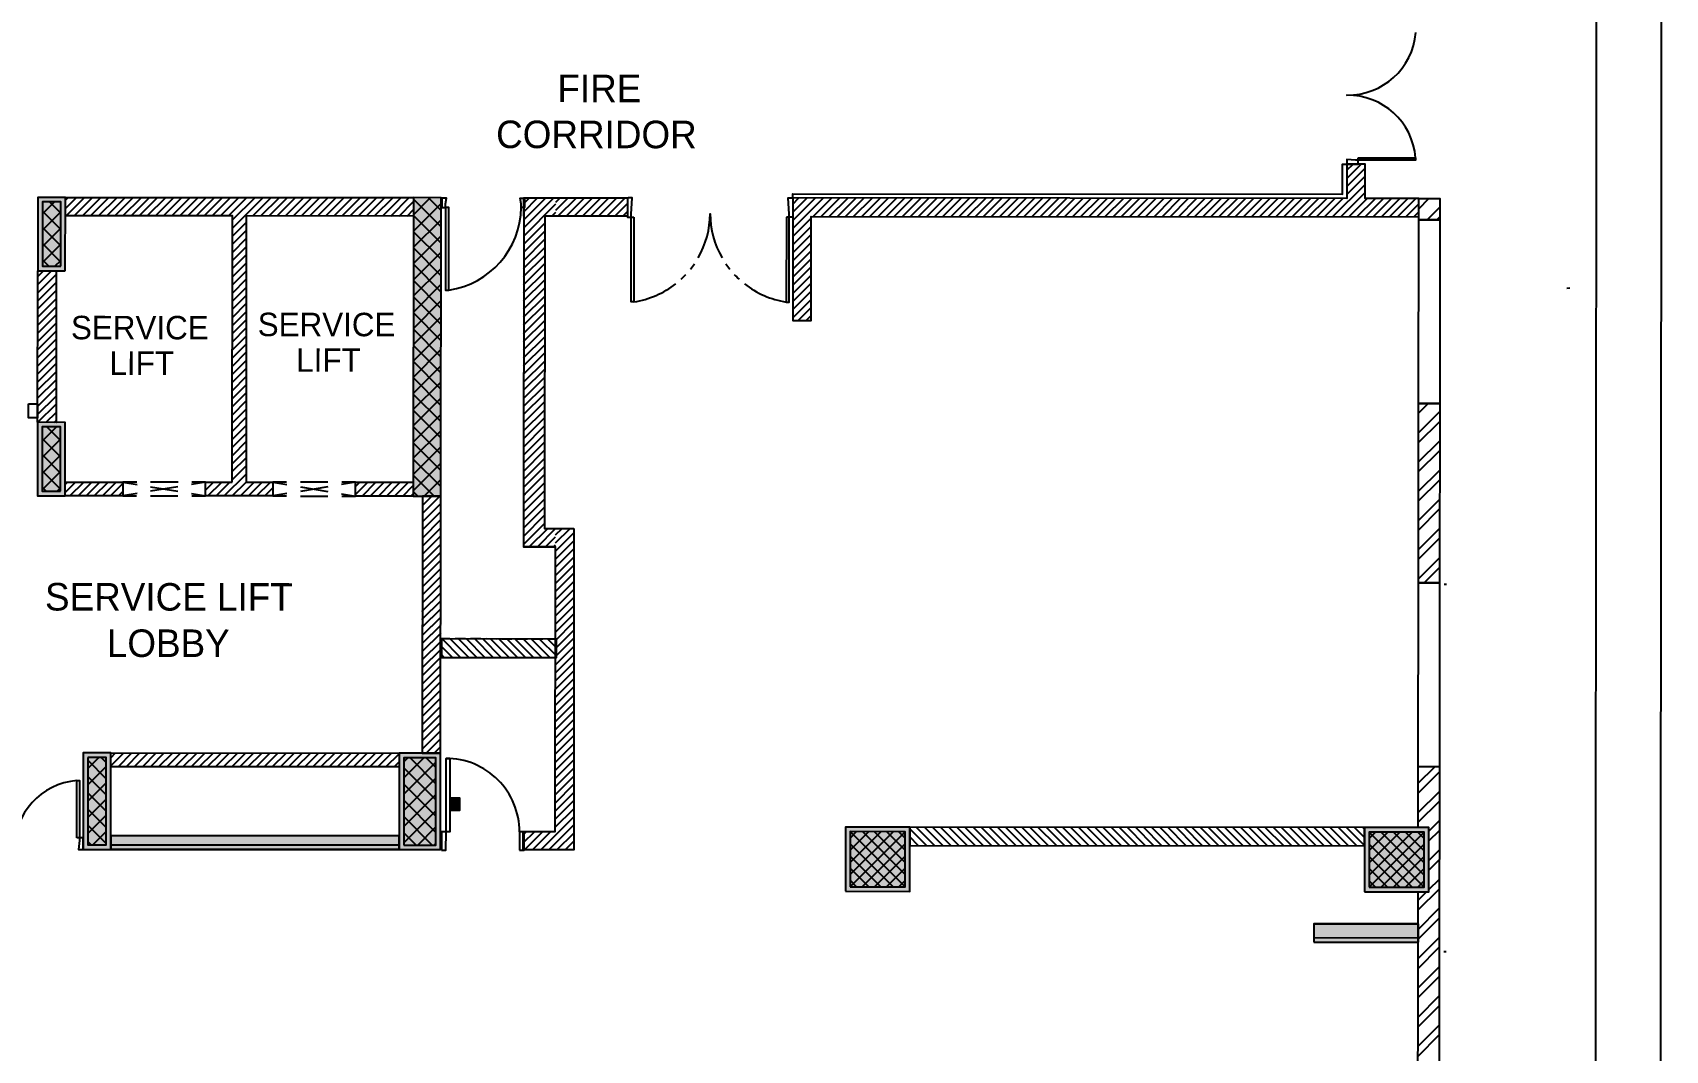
# Model space of a CAD drawing. Header units: millimetres. Extents: x -957 to 3394, y -3 to 3008.
# Drawn here: x 2695 to 3394, y 437 to 873 of the extents above; entities that cross this region are included whole.
import ezdxf

# ---------------------------------------------------------------- set-up
doc = ezdxf.new("R2010")
doc.units = ezdxf.units.MM
for name, color, linetype in [('PDF_0', 7, 'CONTINUOUS'), ('PDF_DOOR', 7, 'CONTINUOUS'), ('PDF_DOORS_SECTION', 7, 'CONTINUOUS'), ('PDF_ELEVATION_5_LIGHT', 7, 'CONTINUOUS'), ('PDF_ELEVATION_HIDDEN', 7, 'CONTINUOUS'), ('PDF_FRAMING-COLUMN', 7, 'CONTINUOUS'), ('PDF_FRAMING-COLUMN_HATCH', 7, 'CONTINUOUS'), ('PDF_FSM-PODIUM-FRAMING_-_S', 7, 'CONTINUOUS'), ('PDF_HATCH', 7, 'CONTINUOUS'), ('PDF_HATCH_-_AAC', 7, 'CONTINUOUS'), ('PDF_HATCH_-_BRICK_WALL', 7, 'CONTINUOUS'), ('PDF_I-DOOR', 7, 'CONTINUOUS'), ('PDF_I-DOOR-OPEN', 7, 'CONTINUOUS'), ('PDF_I-WALL-JAMB', 7, 'CONTINUOUS'), ('PDF_ID_FINISH_LINE', 7, 'CONTINUOUS'), ('PDF_SHREM-CAD_6_CABLE', 7, 'CONTINUOUS'), ('PDF_STAIRCASE', 7, 'CONTINUOUS'), ('PDF_TEMPLATE', 7, 'CONTINUOUS'), ('PDF_TEXT', 7, 'CONTINUOUS'), ('PDF_TRI_ARC-KQ_DOOR___WIND', 7, 'CONTINUOUS'), ('PDF_TRI_ARC-KQ_EQUIPMENT', 7, 'CONTINUOUS'), ('PDF_WALL', 7, 'CONTINUOUS')]:
    doc.layers.add(name, color=color, linetype=linetype)
doc.styles.add('PDF_ARIAL', font='PDF_ARIAL')

msp = doc.modelspace()

# ---------------------------------------------------------------- linework, layer by layer
at = {"layer": 'PDF_0'}
msp.add_lwpolyline([(-926.17, 18.23), (-923.64, 2975.98), (3366.24, 2973.12), (3363.71, 15.38)], close=True, dxfattribs=at)
at = {"layer": 'PDF_0', "color": 7}
for points in [[(2708.91, 770.67), (2708.94, 802.13), (2697.14, 802.14), (2697.12, 770.68)], [(2869.69, 674.17), (2869.8, 801.99), (2858, 802), (2857.89, 674.18)], [(2869.69, 674.17), (2869.8, 801.99), (2858, 802), (2857.89, 674.18)], [(2708.83, 674.31), (2708.86, 705.77), (2697.06, 705.78), (2697.03, 674.32)], [(2728.4, 564.16), (2716.6, 564.17), (2716.57, 522.88), (2728.37, 522.87)], [(2869.56, 522.75), (2869.6, 564.04), (2851.9, 564.06), (2851.86, 522.76)], [(2869.56, 522.75), (2869.6, 564.04), (2851.9, 564.06), (2851.86, 522.76)]]:
    msp.add_lwpolyline(points, close=True, dxfattribs=at)
for points in [[(2708.91, 770.67), (2708.94, 802.13), (2697.12, 770.68), (2697.14, 802.14)], [(2869.69, 674.17), (2869.8, 801.99), (2857.89, 674.18), (2858, 802)], [(2869.69, 674.17), (2869.8, 801.99), (2857.89, 674.18), (2858, 802)], [(2708.83, 674.31), (2708.86, 705.77), (2697.03, 674.32), (2697.06, 705.78)], [(2728.4, 564.16), (2716.6, 564.17), (2728.37, 522.87), (2716.57, 522.88)], [(2869.56, 522.75), (2869.6, 564.04), (2851.86, 522.76), (2851.9, 564.06)], [(2869.56, 522.75), (2869.6, 564.04), (2851.86, 522.76), (2851.9, 564.06)]]:
    msp.add_solid(points, dxfattribs=at)
at = {"layer": 'PDF_DOOR'}
for points in [[(3287.11, 819.09, 0.393896), (3257.64, 845.91, 0.393896), (3287.16, 872.68, 0.393896)], [(2713.89, 552.38, 0.393896), (2687.07, 522.9, 0.393896), (2660.3, 552.42, 0.393896)]]:
    msp.add_lwpolyline(points, format="xyb", dxfattribs=at)
for points in [[(3257.61, 816.41), (3262.53, 816.4), (3262.53, 818.03), (3261.36, 818.03), (3257.61, 818.38)], [(3262.53, 819.11), (3287.11, 819.09), (3287.11, 818.01), (3262.53, 818.03)], [(2870.18, 801.78), (2870.18, 797.84), (2871.67, 797.84), (2871.67, 799.42), (2872.15, 801.77)], [(2871.67, 797.84), (2871.64, 762.44), (2873.1, 762.44), (2873.13, 797.84)], [(2905.58, 801.75), (2905.58, 797.81), (2904.08, 797.81), (2904.08, 799.39), (2903.61, 801.75)], [(2713.87, 527.8), (2713.89, 552.38), (2714.98, 552.38), (2714.95, 527.8)], [(2716.57, 522.88), (2716.58, 527.79), (2714.95, 527.8), (2714.95, 526.63), (2714.6, 522.88)]]:
    msp.add_lwpolyline(points, close=True, dxfattribs=at)
msp.add_arc((2867.95, 798.21), 36.13, 278.19219, 359.37345, dxfattribs=at)
at = {"layer": 'PDF_DOORS_SECTION'}
for points in [[(3299.34, 636.44), (3300.33, 636.44)], [(3299.21, 479.12), (3300.19, 479.12)]]:
    msp.add_lwpolyline(points, dxfattribs=at)
at = {"layer": 'PDF_ELEVATION_5_LIGHT'}
for points in [[(3288.46, 792.53), (3297.51, 792.52), (3297.44, 713.8), (3288.4, 713.81)], [(3288.33, 637.02), (3297.38, 637.01), (3297.31, 558.29), (3288.26, 558.3)], [(2851.87, 528.66), (2728.37, 528.77)], [(2851.87, 524.73), (2728.37, 524.84)], [(2851.86, 522.76), (2728.37, 522.87)]]:
    msp.add_lwpolyline(points, close=True, dxfattribs=at)
at = {"layer": 'PDF_ELEVATION_5_LIGHT', "color": 7}
for points in [[(2728.37, 528.77), (2728.37, 522.87), (2851.86, 522.76), (2851.87, 528.66)], [(2728.37, 528.77), (2728.37, 522.87), (2851.86, 522.76), (2851.87, 528.66)], [(3243.56, 483.1), (3288.2, 483.06), (3288.21, 490.93), (3243.57, 490.96)]]:
    msp.add_lwpolyline(points, close=True, dxfattribs=at)
at = {"layer": 'PDF_ELEVATION_5_LIGHT'}
for points in [[(3243.57, 490.96), (3288.21, 490.93)], [(3243.56, 485.06), (3288.2, 485.03)], [(3243.56, 483.1), (3288.2, 483.06)]]:
    msp.add_lwpolyline(points, dxfattribs=at)
at = {"layer": 'PDF_ELEVATION_5_LIGHT', "color": 7}
for points in [[(2728.37, 528.77), (2728.37, 522.87), (2851.87, 528.66), (2851.86, 522.76)], [(2728.37, 528.77), (2728.37, 522.87), (2851.87, 528.66), (2851.86, 522.76)], [(3243.56, 483.1), (3288.2, 483.06), (3243.57, 490.96), (3288.21, 490.93)]]:
    msp.add_solid(points, dxfattribs=at)
at = {"layer": 'PDF_ELEVATION_HIDDEN'}
for points in [[(2739.47, 680.18), (2733.57, 680.18), (2733.56, 674.29), (2739.46, 674.28)], [(2733.57, 680.18), (2739.63, 679.17)], [(2757.17, 680.16), (2745.37, 680.17)], [(2745.44, 678.19), (2757.08, 676.24)], [(2757.08, 678.18), (2745.44, 676.25)], [(2768.96, 680.15), (2762.9, 679.15)], [(2763.06, 674.26), (2768.96, 674.25), (2768.96, 680.15), (2763.07, 680.16)], [(2803.67, 680.12), (2797.77, 680.13), (2797.77, 674.23), (2803.67, 674.23)], [(2797.77, 680.13), (2803.83, 679.11)], [(2821.37, 680.11), (2809.57, 680.12)], [(2833.17, 680.1), (2827.11, 679.09)], [(2827.27, 674.2), (2833.17, 674.2), (2833.17, 680.1), (2827.27, 680.1)], [(2739.62, 675.29), (2733.56, 674.29)], [(2745.36, 674.28), (2757.16, 674.26)], [(2762.9, 675.27), (2768.96, 674.25)], [(2803.83, 675.23), (2797.77, 674.23)], [(2809.57, 674.22), (2821.37, 674.21)], [(2809.65, 678.14), (2821.29, 676.19)], [(2821.29, 678.13), (2809.65, 676.2)], [(2827.11, 675.21), (2833.16, 674.2)]]:
    msp.add_lwpolyline(points, dxfattribs=at)
at = {"layer": 'PDF_FRAMING-COLUMN'}
for points in [[(2708.91, 770.67), (2708.94, 802.13), (2697.14, 802.14), (2697.12, 770.68)], [(2706.95, 772.63), (2706.97, 800.16), (2699.11, 800.17), (2699.08, 772.64)], [(2708.83, 674.31), (2708.86, 705.77), (2697.06, 705.78), (2697.03, 674.32)], [(2706.87, 676.27), (2706.89, 703.81), (2699.02, 703.81), (2699, 676.28)], [(2716.6, 564.17), (2716.57, 522.88), (2728.37, 522.87), (2728.4, 564.16)], [(2718.57, 562.21), (2718.54, 524.84), (2726.4, 524.84), (2726.43, 562.2)], [(2851.86, 522.76), (2869.56, 522.75), (2869.6, 564.04), (2851.9, 564.06)], [(2851.86, 522.76), (2869.56, 522.75), (2869.6, 564.04), (2851.9, 564.06)], [(2853.83, 524.73), (2867.6, 524.72), (2867.63, 562.08), (2853.87, 562.09)], [(2853.83, 524.73), (2867.6, 524.72), (2867.63, 562.08), (2853.86, 562.09)], [(3042.99, 504.9), (3070.53, 504.88), (3070.55, 532.41), (3043.02, 532.43)], [(3265.21, 504.71), (3292.74, 504.69), (3292.76, 532.22), (3265.23, 532.24)], [(3044.96, 506.87), (3068.56, 506.85), (3068.58, 530.44), (3044.98, 530.46)], [(3267.18, 506.68), (3290.78, 506.66), (3290.8, 530.25), (3267.2, 530.27)]]:
    msp.add_lwpolyline(points, close=True, dxfattribs=at)
at = {"layer": 'PDF_FRAMING-COLUMN_HATCH'}
for points in [[(2699.1, 795.04), (2704.23, 800.17)], [(2702.11, 800.17), (2706.97, 795.3)], [(2857.99, 787.71), (2869.8, 799.5)], [(2857.99, 787.71), (2869.8, 799.5)], [(2858, 801.62), (2858.39, 802)], [(2858, 794.67), (2865.34, 802)], [(2858, 801.62), (2858.39, 802)], [(2858, 794.67), (2865.34, 802)], [(2858, 801.3), (2869.79, 789.5)], [(2858, 801.3), (2869.79, 789.5)], [(2864.26, 802), (2869.8, 796.45)], [(2864.26, 802), (2869.8, 796.45)], [(2699.1, 796.22), (2706.96, 788.35)], [(2699.1, 788.09), (2706.97, 795.95)], [(2857.98, 780.76), (2869.79, 792.55)], [(2857.99, 780.76), (2869.79, 792.55)], [(2858, 794.35), (2869.79, 782.54)], [(2858, 794.35), (2869.79, 782.54)], [(2699.09, 781.14), (2706.96, 789)], [(2699.1, 789.27), (2706.96, 781.39)], [(2857.98, 773.81), (2869.79, 785.6)], [(2857.98, 773.81), (2869.79, 785.6)], [(2857.99, 787.4), (2869.78, 775.59)], [(2857.99, 787.4), (2869.78, 775.59)], [(2699.08, 774.19), (2706.96, 782.04)], [(2699.09, 782.31), (2706.95, 774.44)], [(2857.97, 766.86), (2869.78, 778.64)], [(2857.97, 766.86), (2869.78, 778.64)], [(2857.98, 780.45), (2869.77, 768.64)], [(2857.98, 780.45), (2869.77, 768.64)], [(2699.09, 775.36), (2701.81, 772.64)], [(2704.49, 772.64), (2706.95, 775.09)], [(2857.97, 759.9), (2869.78, 771.69)], [(2857.97, 759.9), (2869.78, 771.69)], [(2857.98, 773.49), (2869.77, 761.68)], [(2857.98, 773.49), (2869.77, 761.68)], [(2857.96, 752.95), (2869.77, 764.74)], [(2857.96, 752.95), (2869.77, 764.74)], [(2857.97, 766.54), (2869.76, 754.73)], [(2857.97, 766.54), (2869.76, 754.73)], [(2857.95, 746), (2869.76, 757.79)], [(2857.96, 746), (2869.76, 757.79)], [(2857.97, 759.59), (2869.76, 747.78)], [(2857.97, 759.59), (2869.76, 747.78)], [(2857.95, 739.04), (2869.76, 750.83)], [(2857.95, 739.04), (2869.76, 750.83)], [(2857.96, 752.64), (2869.75, 740.83)], [(2857.96, 752.64), (2869.75, 740.83)], [(2857.94, 732.09), (2869.75, 743.88)], [(2857.94, 732.09), (2869.75, 743.88)], [(2857.95, 745.68), (2869.74, 733.87)], [(2857.95, 745.68), (2869.74, 733.87)], [(2857.94, 725.14), (2869.75, 736.93)], [(2857.94, 725.14), (2869.75, 736.93)], [(2857.95, 738.73), (2869.74, 726.92)], [(2857.95, 738.73), (2869.74, 726.92)], [(2857.93, 718.19), (2869.74, 729.98)], [(2857.93, 718.19), (2869.74, 729.98)], [(2857.94, 731.78), (2869.73, 719.97)], [(2857.94, 731.78), (2869.73, 719.97)], [(2857.93, 711.23), (2869.73, 723.02)], [(2857.93, 711.23), (2869.73, 723.02)], [(2857.94, 724.83), (2869.73, 713.02)], [(2857.94, 724.83), (2869.73, 713.02)], [(2857.92, 704.28), (2869.73, 716.07)], [(2857.92, 704.28), (2869.73, 716.07)], [(2857.93, 717.87), (2869.72, 706.06)], [(2857.93, 717.87), (2869.72, 706.06)], [(2857.91, 697.33), (2869.72, 709.12)], [(2857.91, 697.33), (2869.72, 709.12)], [(2857.92, 710.92), (2869.71, 699.11)], [(2857.93, 710.92), (2869.71, 699.11)], [(2699.02, 697.71), (2705.13, 703.81)], [(2701.05, 703.81), (2706.89, 697.96)], [(2857.91, 690.38), (2869.72, 702.17)], [(2857.91, 690.38), (2869.72, 702.17)], [(2857.92, 703.97), (2869.71, 692.16)], [(2857.92, 703.97), (2869.71, 692.16)], [(2699.01, 690.75), (2706.89, 698.61)], [(2699.02, 698.88), (2706.88, 691.01)], [(2857.9, 683.42), (2869.71, 695.21)], [(2857.9, 683.42), (2869.71, 695.21)], [(2857.91, 697.01), (2869.7, 685.21)], [(2857.91, 697.01), (2869.7, 685.21)], [(2699.01, 691.93), (2706.87, 684.06)], [(2699.01, 683.8), (2706.88, 691.66)], [(2857.9, 676.47), (2869.71, 688.26)], [(2857.9, 676.47), (2869.7, 688.26)], [(2857.91, 690.06), (2869.7, 678.25)], [(2857.91, 690.06), (2869.7, 678.25)], [(2699, 676.85), (2706.87, 684.71)], [(2699.01, 684.98), (2706.87, 677.1)], [(2857.9, 683.11), (2866.82, 674.17)], [(2857.9, 683.11), (2866.82, 674.17)], [(2862.55, 674.17), (2869.7, 681.31)], [(2862.55, 674.17), (2869.7, 681.31)], [(2699, 678.02), (2700.74, 676.28)], [(2705.39, 676.28), (2706.87, 677.76)], [(2857.9, 676.16), (2859.87, 674.18)], [(2857.9, 676.16), (2859.87, 674.18)], [(2869.51, 674.17), (2869.69, 674.35)], [(2869.51, 674.17), (2869.69, 674.35)], [(2718.56, 557.44), (2723.33, 562.2)], [(2718.57, 561.01), (2726.43, 553.13)], [(2724.32, 562.2), (2726.43, 560.08)], [(2853.85, 546.52), (2867.63, 560.27)], [(2853.85, 546.52), (2867.63, 560.27)], [(2853.86, 560.42), (2855.53, 562.09)], [(2853.86, 560.42), (2855.53, 562.09)], [(2853.86, 553.47), (2862.48, 562.08)], [(2853.86, 553.47), (2862.48, 562.08)], [(2856.52, 562.09), (2867.62, 550.97)], [(2856.52, 562.09), (2867.62, 550.97)], [(2863.47, 562.08), (2867.63, 557.92)], [(2863.47, 562.08), (2867.63, 557.92)], [(2718.56, 550.49), (2726.43, 558.35)], [(2718.56, 554.05), (2726.42, 546.18)], [(2853.85, 539.57), (2867.62, 553.32)], [(2853.85, 539.57), (2867.62, 553.32)], [(2853.86, 557.79), (2867.62, 544.02)], [(2853.86, 557.79), (2867.61, 544.02)], [(2718.55, 543.54), (2726.43, 551.4)], [(2718.56, 547.1), (2726.42, 539.23)], [(2853.84, 532.61), (2867.62, 546.37)], [(2853.84, 532.61), (2867.62, 546.37)], [(2853.86, 550.84), (2867.61, 537.06)], [(2853.86, 550.84), (2867.61, 537.06)], [(2718.55, 536.59), (2726.42, 544.44)], [(2718.55, 540.15), (2726.41, 532.27)], [(2853.83, 525.66), (2867.61, 539.41)], [(2853.83, 525.66), (2867.61, 539.41)], [(2853.85, 543.89), (2867.6, 530.11)], [(2853.85, 543.89), (2867.6, 530.11)], [(2718.54, 529.63), (2726.41, 537.49)], [(2718.54, 533.19), (2726.4, 525.32)], [(2853.84, 536.93), (2866.04, 524.72)], [(2853.84, 536.93), (2866.04, 524.72)], [(2859.85, 524.72), (2867.61, 532.46)], [(2859.85, 524.72), (2867.6, 532.46)], [(2718.54, 526.24), (2719.94, 524.84)], [(2720.7, 524.84), (2726.41, 530.54)], [(2853.84, 529.98), (2859.09, 524.72)], [(2853.84, 529.98), (2859.09, 524.72)], [(2866.8, 524.72), (2867.6, 525.51)], [(2866.8, 524.72), (2867.6, 525.51)], [(3044.96, 506.87), (3068.58, 530.44)], [(3044.97, 517.29), (3058.15, 530.45)], [(3044.97, 512.08), (3063.37, 530.45)], [(3044.98, 527.72), (3047.72, 530.46)], [(3044.98, 522.51), (3052.94, 530.46)], [(3068.56, 506.85), (3044.98, 530.46)], [(3063.35, 506.85), (3044.98, 525.25)], [(3050.18, 506.86), (3068.58, 525.23)], [(3068.57, 512.06), (3050.2, 530.46)], [(3068.57, 517.27), (3055.41, 530.45)], [(3068.57, 522.49), (3060.63, 530.45)], [(3068.58, 527.7), (3065.84, 530.45)], [(3267.18, 511.89), (3285.58, 530.26)], [(3267.18, 506.68), (3290.8, 530.25)], [(3267.19, 522.32), (3275.15, 530.27)], [(3267.19, 517.1), (3280.37, 530.26)], [(3285.56, 506.66), (3267.19, 525.06)], [(3267.2, 527.53), (3269.94, 530.27)], [(3290.78, 506.66), (3267.2, 530.27)], [(3272.39, 506.67), (3290.79, 525.04)], [(3290.78, 511.87), (3272.41, 530.27)], [(3290.79, 517.08), (3277.63, 530.26)], [(3290.79, 522.3), (3282.84, 530.26)], [(3290.79, 527.51), (3288.06, 530.26)], [(3058.13, 506.85), (3044.97, 520.03)], [(3055.39, 506.86), (3068.57, 520.01)], [(3280.35, 506.66), (3267.19, 519.84)], [(3277.61, 506.67), (3290.79, 519.82)], [(3052.92, 506.86), (3044.97, 514.82)], [(3060.61, 506.85), (3068.57, 514.8)], [(3275.13, 506.67), (3267.19, 514.63)], [(3282.82, 506.66), (3290.78, 514.61)], [(3047.7, 506.86), (3044.97, 509.61)], [(3065.82, 506.85), (3068.56, 509.59)], [(3269.92, 506.67), (3267.18, 509.42)], [(3288.04, 506.66), (3290.78, 509.4)]]:
    msp.add_lwpolyline(points, dxfattribs=at)
for points in [[(2708.91, 770.67), (2708.94, 802.13), (2697.12, 770.68), (2697.14, 802.14)], [(2706.95, 772.63), (2706.97, 800.16), (2699.08, 772.64), (2699.11, 800.17)], [(2708.83, 674.31), (2708.86, 705.77), (2697.03, 674.32), (2697.06, 705.78)], [(2706.87, 676.27), (2706.89, 703.81), (2699, 676.28), (2699.02, 703.81)], [(2716.6, 564.17), (2716.57, 522.88), (2728.4, 564.16), (2728.37, 522.87)], [(2718.57, 562.21), (2718.54, 524.84), (2726.43, 562.2), (2726.4, 524.84)], [(2851.86, 522.76), (2869.56, 522.75), (2851.9, 564.06), (2869.6, 564.04)], [(2851.86, 522.76), (2869.56, 522.75), (2851.9, 564.06), (2869.6, 564.04)], [(2853.83, 524.73), (2867.6, 524.72), (2853.87, 562.09), (2867.63, 562.08)], [(2853.83, 524.73), (2867.6, 524.72), (2853.86, 562.09), (2867.63, 562.08)], [(3042.99, 504.9), (3070.53, 504.88), (3043.02, 532.43), (3070.55, 532.41)], [(3265.21, 504.71), (3292.74, 504.69), (3265.23, 532.24), (3292.76, 532.22)], [(3044.96, 506.87), (3068.56, 506.85), (3044.98, 530.46), (3068.58, 530.44)], [(3267.18, 506.68), (3290.78, 506.66), (3267.2, 530.27), (3290.8, 530.25)]]:
    msp.add_solid(points, dxfattribs=at)
at = {"layer": 'PDF_FSM-PODIUM-FRAMING_-_S'}
msp.add_lwpolyline([(2857.89, 674.18), (2869.69, 674.17), (2869.8, 801.99), (2858, 802)], close=True, dxfattribs=at)
msp.add_lwpolyline([(2857.89, 674.18), (2869.69, 674.17), (2869.8, 801.99), (2858, 802)], close=True, dxfattribs=at)
at = {"layer": 'PDF_HATCH'}
for points in [[(2708.94, 800.88), (2710.19, 802.13)], [(2708.94, 797.41), (2713.66, 802.13)], [(2709.27, 794.26), (2717.14, 802.12)], [(2712.74, 794.26), (2720.62, 802.12)], [(2716.22, 794.26), (2724.09, 802.12)], [(2719.7, 794.25), (2727.57, 802.11)], [(2723.17, 794.25), (2731.05, 802.11)], [(2726.65, 794.25), (2734.52, 802.11)], [(2730.12, 794.25), (2738, 802.1)], [(2733.6, 794.24), (2741.47, 802.1)], [(2737.08, 794.24), (2744.95, 802.1)], [(2740.55, 794.24), (2748.43, 802.1)], [(2744.03, 794.23), (2751.9, 802.09)], [(2747.51, 794.23), (2755.38, 802.09)], [(2750.98, 794.23), (2758.86, 802.09)], [(2754.46, 794.22), (2762.33, 802.08)], [(2757.94, 794.22), (2765.81, 802.08)], [(2761.41, 794.22), (2769.28, 802.08)], [(2764.89, 794.22), (2772.76, 802.07)], [(2768.36, 794.21), (2776.24, 802.07)], [(2771.84, 794.21), (2779.71, 802.07)], [(2775.32, 794.21), (2783.19, 802.07)], [(2778.79, 794.2), (2786.67, 802.06)], [(2780.51, 792.45), (2790.14, 802.06)], [(2780.51, 788.97), (2793.62, 802.06)], [(2789.22, 794.19), (2797.1, 802.05)], [(2792.7, 794.19), (2800.57, 802.05)], [(2796.18, 794.19), (2804.05, 802.05)], [(2799.65, 794.19), (2807.52, 802.05)], [(2803.13, 794.18), (2811, 802.04)], [(2806.6, 794.18), (2814.48, 802.04)], [(2810.08, 794.18), (2817.95, 802.04)], [(2813.56, 794.17), (2821.43, 802.03)], [(2817.03, 794.17), (2824.91, 802.03)], [(2820.51, 794.17), (2828.38, 802.03)], [(2823.99, 794.17), (2831.86, 802.02)], [(2827.46, 794.16), (2835.34, 802.02)], [(2830.94, 794.16), (2838.81, 802.02)], [(2834.41, 794.16), (2842.29, 802.02)], [(2837.89, 794.15), (2845.76, 802.01)], [(2841.37, 794.15), (2849.24, 802.01)], [(2844.84, 794.15), (2852.72, 802.01)], [(2848.32, 794.14), (2856.19, 802)], [(2851.8, 794.14), (2858, 800.34)], [(2905.18, 785.56), (2918.96, 799.32)], [(2905.19, 795.99), (2911.17, 801.96)], [(2905.19, 792.52), (2914.64, 801.95)], [(2905.19, 789.04), (2918.12, 801.95)], [(2905.2, 799.47), (2907.69, 801.96)], [(2918.96, 800.12), (2920.79, 801.95)], [(2918.96, 796.64), (2924.27, 801.95)], [(2919.87, 794.08), (2927.75, 801.94)], [(2923.35, 794.08), (2931.22, 801.94)], [(2926.83, 794.08), (2934.7, 801.94)], [(2930.3, 794.07), (2938.18, 801.93)], [(2933.78, 794.07), (2941.65, 801.93)], [(2937.26, 794.07), (2945.13, 801.93)], [(2940.73, 794.07), (2948.61, 801.92)], [(2944.21, 794.06), (2949.64, 799.48)], [(2780.51, 785.5), (2786.41, 791.39)], [(2855.27, 794.14), (2858, 796.86)], [(2905.18, 782.09), (2914.24, 791.12)], [(2917.2, 794.09), (2918.96, 795.84)], [(2947.69, 794.06), (2949.64, 796.01)], [(2780.5, 778.54), (2786.41, 784.44)], [(2780.51, 782.02), (2786.41, 787.91)], [(2905.18, 778.61), (2914.23, 787.65)], [(2905.18, 775.13), (2914.23, 784.17)], [(2780.5, 775.07), (2786.4, 780.96)], [(2780.5, 771.59), (2786.4, 777.48)], [(2905.17, 771.66), (2914.23, 780.7)], [(2905.17, 768.18), (2914.22, 777.22)], [(2697.11, 768.24), (2699.55, 770.67)], [(2697.11, 764.76), (2703.03, 770.67)], [(2697.11, 761.28), (2704.98, 769.14)], [(2780.49, 768.11), (2786.4, 774.01)], [(2780.49, 764.64), (2786.4, 770.53)], [(2905.16, 761.23), (2914.22, 770.27)], [(2905.17, 764.7), (2914.22, 773.74)], [(2697.1, 757.81), (2704.98, 765.67)], [(2697.1, 754.33), (2704.97, 762.19)], [(2780.48, 757.68), (2786.39, 763.58)], [(2780.49, 761.16), (2786.39, 767.06)], [(2905.16, 757.75), (2914.21, 766.79)], [(2905.16, 754.28), (2914.21, 763.31)], [(2697.1, 750.86), (2704.97, 758.71)], [(2697.1, 747.38), (2704.97, 755.24)], [(2780.48, 754.21), (2786.39, 760.1)], [(2780.48, 750.73), (2786.38, 756.63)], [(2905.15, 750.8), (2914.21, 759.84)], [(2905.15, 747.32), (2914.21, 756.36)], [(2697.09, 743.9), (2704.97, 751.76)], [(2697.09, 740.43), (2704.96, 748.29)], [(2780.47, 743.78), (2786.38, 749.67)], [(2780.48, 747.26), (2786.38, 753.15)], [(2905.15, 743.85), (2914.2, 752.89)], [(2905.15, 740.37), (2914.2, 749.41)], [(2697.08, 733.47), (2704.96, 741.33)], [(2697.09, 736.95), (2704.96, 744.81)], [(2780.47, 740.3), (2786.37, 746.2)], [(2780.47, 736.83), (2786.37, 742.72)], [(2905.14, 736.89), (2914.2, 745.93)], [(2905.14, 733.42), (2914.19, 742.46)], [(2697.08, 730), (2704.95, 737.86)], [(2697.08, 726.52), (2704.95, 734.38)], [(2780.46, 733.35), (2786.37, 739.25)], [(2780.46, 729.87), (2786.37, 735.77)], [(2905.13, 726.47), (2914.19, 735.5)], [(2905.14, 729.94), (2914.19, 738.98)], [(2697.07, 723.04), (2704.95, 730.9)], [(2697.07, 719.57), (2704.94, 727.43)], [(2780.46, 726.4), (2786.36, 732.29)], [(2780.46, 722.92), (2786.36, 728.82)], [(2905.13, 722.99), (2914.18, 732.03)], [(2905.13, 719.51), (2914.18, 728.55)], [(2697.07, 716.09), (2704.94, 723.95)], [(2697.07, 712.62), (2704.94, 720.48)], [(2780.45, 719.45), (2786.36, 725.34)], [(2780.45, 715.97), (2786.35, 721.86)], [(2905.12, 712.56), (2914.18, 721.6)], [(2905.13, 716.04), (2914.18, 725.07)], [(2697.06, 709.14), (2704.94, 717)], [(2697.18, 705.78), (2704.93, 713.52)], [(2780.44, 709.02), (2786.35, 714.91)], [(2780.45, 712.49), (2786.35, 718.39)], [(2905.12, 709.08), (2914.17, 718.12)], [(2905.12, 705.61), (2914.17, 714.65)], [(2700.65, 705.78), (2704.93, 710.05)], [(2704.13, 705.77), (2704.93, 706.57)], [(2780.44, 705.54), (2786.34, 711.43)], [(2780.44, 702.06), (2786.34, 707.96)], [(2905.11, 702.13), (2914.17, 711.17)], [(2905.11, 698.65), (2914.16, 707.69)], [(2780.43, 698.59), (2786.34, 704.48)], [(2780.43, 695.11), (2786.34, 701.01)], [(2905.1, 691.7), (2914.16, 700.74)], [(2905.11, 695.18), (2914.16, 704.22)], [(2780.43, 691.63), (2786.33, 697.53)], [(2780.43, 688.16), (2786.33, 694.05)], [(2905.1, 688.23), (2914.15, 697.26)], [(2905.1, 684.75), (2914.15, 693.79)], [(2780.42, 684.68), (2786.33, 690.58)], [(2780.42, 681.21), (2786.32, 687.1)], [(2905.09, 677.8), (2914.15, 686.83)], [(2905.1, 681.27), (2914.15, 690.31)], [(2708.83, 675.74), (2713.31, 680.2)], [(2708.84, 679.21), (2709.83, 680.2)], [(2710.88, 674.31), (2716.78, 680.2)], [(2714.36, 674.3), (2720.26, 680.2)], [(2717.83, 674.3), (2723.74, 680.19)], [(2721.31, 674.3), (2727.21, 680.19)], [(2724.79, 674.29), (2730.69, 680.19)], [(2728.26, 674.29), (2733.57, 679.59)], [(2768.96, 676.71), (2772.4, 680.15)], [(2769.98, 674.25), (2775.88, 680.15)], [(2773.45, 674.25), (2779.36, 680.15)], [(2776.93, 674.25), (2786.32, 683.62)], [(2780.41, 674.25), (2786.32, 680.15)], [(2783.88, 674.24), (2789.79, 680.14)], [(2787.36, 674.24), (2793.26, 680.13)], [(2790.83, 674.24), (2796.74, 680.13)], [(2833.17, 678.29), (2834.98, 680.1)], [(2833.17, 674.82), (2838.45, 680.09)], [(2836.03, 674.2), (2841.93, 680.09)], [(2839.5, 674.19), (2845.41, 680.09)], [(2842.98, 674.19), (2848.88, 680.09)], [(2846.46, 674.19), (2852.36, 680.08)], [(2849.93, 674.19), (2855.84, 680.08)], [(2853.41, 674.18), (2857.9, 678.66)], [(2905.09, 674.32), (2906.87, 676.1), (2914.14, 683.36)], [(2905.09, 670.84), (2910.35, 676.1), (2914.14, 679.88)], [(2731.74, 674.29), (2733.56, 676.11)], [(2794.31, 674.23), (2797.77, 677.69)], [(2856.89, 674.18), (2857.89, 675.19)], [(2905.08, 667.37), (2913.83, 676.1), (2914.14, 676.41)], [(2905.08, 663.89), (2914.13, 672.93)], [(2905.07, 656.94), (2914.13, 665.98)], [(2905.08, 660.41), (2914.13, 669.45)], [(2905.07, 653.46), (2914.13, 662.5)], [(2907.59, 652.5), (2915.46, 660.36)], [(2911.07, 652.5), (2918.84, 660.26)], [(2918.84, 657.59), (2921.61, 660.36)], [(2918.84, 654.11), (2925.09, 660.35)], [(2918.84, 650.64), (2926.71, 658.5)], [(2914.54, 652.5), (2918.84, 656.79)], [(2918.02, 652.49), (2918.84, 653.31)], [(2918.83, 647.16), (2926.71, 655.02)], [(2918.83, 643.68), (2926.7, 651.54)], [(2918.82, 636.73), (2926.7, 644.59)], [(2918.83, 640.21), (2926.7, 648.07)], [(2918.82, 633.26), (2926.69, 641.11)], [(2918.82, 629.78), (2926.69, 637.64)], [(2918.81, 626.3), (2926.69, 634.16)], [(2918.81, 622.83), (2926.68, 630.69)], [(2918.81, 619.35), (2926.68, 627.21)], [(2918.81, 615.87), (2926.68, 623.73)], [(2918.8, 612.4), (2926.68, 620.26)], [(2918.8, 608.92), (2926.67, 616.78)], [(2874.67, 605.12), (2870.02, 609.78)], [(2878.15, 605.12), (2870.29, 612.99)], [(2881.63, 605.11), (2873.77, 612.99)], [(2885.1, 605.11), (2877.24, 612.98)], [(2888.58, 605.11), (2880.72, 612.98)], [(2892.06, 605.11), (2884.2, 612.98)], [(2895.53, 605.1), (2887.67, 612.98)], [(2899.01, 605.1), (2891.15, 612.97)], [(2902.48, 605.1), (2894.63, 612.97)], [(2905.96, 605.09), (2898.1, 612.97)], [(2909.44, 605.09), (2901.58, 612.96)], [(2912.91, 605.09), (2905.05, 612.96)], [(2916.39, 605.08), (2908.53, 612.96)], [(2919.18, 605.77), (2912.01, 612.95)], [(2919.18, 609.25), (2915.48, 612.95)], [(2918.79, 601.97), (2926.67, 609.83)], [(2918.8, 605.44), (2926.67, 613.3)], [(2919.18, 612.72), (2918.96, 612.95)], [(2871.2, 605.12), (2870.02, 606.31)], [(2918.79, 598.49), (2926.66, 606.35)], [(2918.79, 595.02), (2926.66, 602.88)], [(2918.78, 591.54), (2926.66, 599.4)], [(2918.78, 588.06), (2926.65, 595.92)], [(2918.78, 584.59), (2926.65, 592.45)], [(2918.78, 581.11), (2926.65, 588.97)], [(2918.77, 577.63), (2926.65, 585.49)], [(2918.77, 574.16), (2926.64, 582.02)], [(2918.76, 567.21), (2926.64, 575.06)], [(2918.77, 570.68), (2926.64, 578.54)], [(2918.76, 563.73), (2926.63, 571.59)], [(2918.76, 560.25), (2926.63, 568.11)], [(2728.4, 562.13), (2730.43, 564.16)], [(2728.4, 558.66), (2733.91, 564.16)], [(2731.48, 558.26), (2737.39, 564.16)], [(2734.96, 558.26), (2740.86, 564.15)], [(2738.43, 558.26), (2744.34, 564.15)], [(2741.91, 558.25), (2747.82, 564.15)], [(2745.39, 558.25), (2751.29, 564.15)], [(2748.86, 558.25), (2754.77, 564.14)], [(2752.34, 558.24), (2758.24, 564.14)], [(2755.82, 558.24), (2761.72, 564.14)], [(2759.29, 558.24), (2765.2, 564.13)], [(2762.77, 558.24), (2768.67, 564.13)], [(2766.25, 558.23), (2772.15, 564.13)], [(2769.72, 558.23), (2775.63, 564.12)], [(2773.2, 558.23), (2779.1, 564.12)], [(2776.67, 558.22), (2782.58, 564.12)], [(2780.15, 558.22), (2786.06, 564.12)], [(2783.63, 558.22), (2789.53, 564.11)], [(2787.1, 558.22), (2793.01, 564.11)], [(2790.58, 558.21), (2796.48, 564.11)], [(2794.06, 558.21), (2799.96, 564.1)], [(2797.53, 558.21), (2803.44, 564.1)], [(2801.01, 558.2), (2806.91, 564.1)], [(2804.49, 558.2), (2810.39, 564.09)], [(2807.96, 558.2), (2813.87, 564.09)], [(2811.44, 558.19), (2817.34, 564.09)], [(2814.91, 558.19), (2820.82, 564.09)], [(2818.39, 558.19), (2824.3, 564.08)], [(2821.87, 558.19), (2827.77, 564.08)], [(2825.34, 558.18), (2831.25, 564.08)], [(2828.82, 558.18), (2834.72, 564.07)], [(2832.3, 558.18), (2838.2, 564.07)], [(2835.77, 558.17), (2841.68, 564.07)], [(2839.25, 558.17), (2845.15, 564.06)], [(2842.72, 558.17), (2848.63, 564.06)], [(2846.2, 558.16), (2851.9, 563.85)], [(2849.68, 558.16), (2851.9, 560.38)], [(2918.75, 556.78), (2926.63, 564.64)], [(2918.75, 553.3), (2926.62, 561.16)], [(2918.75, 549.82), (2926.62, 557.68)], [(2918.75, 546.35), (2926.62, 554.21)], [(2918.74, 542.87), (2926.62, 550.73)], [(2918.74, 539.39), (2926.61, 547.25)], [(2918.73, 532.44), (2926.61, 540.3)], [(2918.74, 535.92), (2926.61, 543.78)], [(2912.47, 522.71), (2926.6, 536.82)], [(2915.94, 522.71), (2926.6, 533.35)], [(3077.65, 524.54), (3070.55, 531.65)], [(3081.13, 524.53), (3073.27, 532.41)], [(3084.6, 524.53), (3076.74, 532.4)], [(3088.08, 524.53), (3080.22, 532.4)], [(3091.55, 524.52), (3083.69, 532.4)], [(3095.03, 524.52), (3087.17, 532.39)], [(3098.51, 524.52), (3090.65, 532.39)], [(3101.98, 524.51), (3094.12, 532.39)], [(3105.46, 524.51), (3097.6, 532.38)], [(3108.94, 524.51), (3101.08, 532.38)], [(3112.41, 524.51), (3104.55, 532.38)], [(3115.89, 524.5), (3108.03, 532.38)], [(3119.36, 524.5), (3111.51, 532.37)], [(3122.84, 524.5), (3114.98, 532.37)], [(3126.32, 524.49), (3118.46, 532.37)], [(3129.79, 524.49), (3121.93, 532.36)], [(3133.27, 524.49), (3125.41, 532.36)], [(3136.75, 524.48), (3128.89, 532.36)], [(3140.22, 524.48), (3132.36, 532.35)], [(3143.7, 524.48), (3135.84, 532.35)], [(3147.18, 524.48), (3139.32, 532.35)], [(3150.65, 524.47), (3142.79, 532.35)], [(3154.13, 524.47), (3146.27, 532.34)], [(3157.6, 524.47), (3149.75, 532.34)], [(3161.08, 524.46), (3153.22, 532.34)], [(3164.56, 524.46), (3156.7, 532.33)], [(3168.03, 524.46), (3160.17, 532.33)], [(3171.51, 524.45), (3163.65, 532.33)], [(3174.99, 524.45), (3167.13, 532.32)], [(3178.46, 524.45), (3170.6, 532.32)], [(3181.94, 524.45), (3174.08, 532.32)], [(3185.42, 524.44), (3177.56, 532.32)], [(3188.89, 524.44), (3181.03, 532.31)], [(3192.37, 524.44), (3184.51, 532.31)], [(3195.84, 524.43), (3187.98, 532.31)], [(3199.32, 524.43), (3191.46, 532.3)], [(3202.8, 524.43), (3194.94, 532.3)], [(3206.27, 524.43), (3198.41, 532.3)], [(3209.75, 524.42), (3201.89, 532.3)], [(3213.23, 524.42), (3205.37, 532.29)], [(3216.7, 524.42), (3208.84, 532.29)], [(3220.18, 524.41), (3212.32, 532.29)], [(3223.66, 524.41), (3215.8, 532.28)], [(3227.13, 524.41), (3219.27, 532.28)], [(3230.61, 524.4), (3222.75, 532.28)], [(3234.08, 524.4), (3226.22, 532.27)], [(3237.56, 524.4), (3229.7, 532.27)], [(3241.04, 524.4), (3233.18, 532.27)], [(3244.51, 524.39), (3236.65, 532.27)], [(3247.99, 524.39), (3240.13, 532.26)], [(3251.47, 524.39), (3243.61, 532.26)], [(3254.94, 524.38), (3247.08, 532.26)], [(3258.42, 524.38), (3250.56, 532.25)], [(3261.89, 524.38), (3254.04, 532.25)], [(3265.23, 524.52), (3257.51, 532.25)], [(3265.23, 527.99), (3260.99, 532.24)], [(3265.23, 531.47), (3264.46, 532.24)], [(2904.96, 525.64), (2909.91, 530.58)], [(2904.97, 529.12), (2906.43, 530.58)], [(2905.51, 522.72), (2913.39, 530.58)], [(2908.99, 522.71), (2916.86, 530.57)], [(2919.42, 522.7), (2926.6, 529.87)], [(2922.89, 522.7), (2926.6, 526.4)], [(3070.7, 524.54), (3070.54, 524.69)], [(3074.17, 524.54), (3070.55, 528.17)], [(2926.37, 522.7), (2926.59, 522.92)]]:
    msp.add_lwpolyline(points, dxfattribs=at)
for points in [[(2865.87, 674.17), (2861.82, 670.14)], [(2869.34, 674.17), (2861.82, 666.66)], [(2862.39, 674.17), (2861.83, 673.61)], [(2869.69, 667.57), (2861.81, 659.71)], [(2869.69, 671.04), (2861.82, 663.18)], [(2869.68, 664.09), (2861.81, 656.23)], [(2869.68, 660.61), (2861.81, 652.75)], [(2869.68, 653.66), (2861.8, 645.8)], [(2869.67, 650.19), (2861.8, 642.33)], [(2869.68, 657.14), (2861.81, 649.28)], [(2869.67, 643.23), (2861.79, 635.37)], [(2869.67, 646.71), (2861.8, 638.85)], [(2869.66, 639.76), (2861.79, 631.9)], [(2869.66, 636.28), (2861.79, 628.42)], [(2869.66, 632.8), (2861.78, 624.94)], [(2869.65, 629.33), (2861.78, 621.47)], [(2869.65, 625.85), (2861.78, 617.99)], [(2869.65, 622.37), (2861.78, 614.52)], [(2869.65, 618.9), (2861.77, 611.04)], [(2869.64, 615.42), (2861.77, 607.56)], [(2869.64, 608.47), (2861.76, 600.61)], [(2869.64, 611.95), (2861.77, 604.09)], [(2869.63, 604.99), (2861.76, 597.13)], [(2869.63, 601.52), (2861.76, 593.66)], [(2869.63, 598.04), (2861.75, 590.18)], [(2869.62, 594.56), (2861.75, 586.7)], [(2869.62, 591.09), (2861.75, 583.23)], [(2869.62, 587.61), (2861.75, 579.75)], [(2869.62, 584.13), (2861.74, 576.28)], [(2869.61, 580.66), (2861.74, 572.8)], [(2869.61, 573.71), (2861.73, 565.85)], [(2869.61, 577.18), (2861.74, 569.32)], [(2869.6, 570.23), (2863.41, 564.05)], [(2869.6, 566.75), (2866.89, 564.05)]]:
    msp.add_lwpolyline(points, close=True, dxfattribs=at)
at = {"layer": 'PDF_HATCH_-_AAC'}
for points in [[(3257.6, 806.76), (3265.48, 814.62)], [(3257.6, 803.29), (3265.47, 811.15)], [(3257.61, 813.72), (3260.3, 816.41)], [(3257.61, 810.24), (3263.78, 816.4)], [(3251.58, 793.8), (3265.47, 807.67)], [(3255.05, 793.8), (3265.47, 804.19)], [(3020.43, 795.77), (3026.53, 801.86)], [(3020.43, 792.29), (3030.01, 801.85)], [(3020.43, 788.81), (3033.49, 801.85)], [(3020.44, 799.24), (3023.06, 801.86)], [(3029.09, 793.99), (3036.96, 801.85)], [(3032.57, 793.99), (3040.44, 801.85)], [(3036.04, 793.98), (3043.92, 801.84)], [(3039.52, 793.98), (3047.39, 801.84)], [(3043, 793.98), (3050.87, 801.84)], [(3046.47, 793.97), (3054.34, 801.83)], [(3049.95, 793.97), (3057.82, 801.83)], [(3053.42, 793.97), (3061.3, 801.83)], [(3056.9, 793.97), (3064.77, 801.83)], [(3060.38, 793.96), (3068.25, 801.82)], [(3063.85, 793.96), (3071.73, 801.82)], [(3067.33, 793.96), (3075.2, 801.82)], [(3070.81, 793.95), (3078.68, 801.81)], [(3074.28, 793.95), (3082.16, 801.81)], [(3077.76, 793.95), (3085.63, 801.81)], [(3081.24, 793.95), (3089.11, 801.8)], [(3084.71, 793.94), (3092.58, 801.8)], [(3088.19, 793.94), (3096.06, 801.8)], [(3091.66, 793.94), (3099.54, 801.8)], [(3095.14, 793.93), (3103.01, 801.79)], [(3098.62, 793.93), (3106.49, 801.79)], [(3102.09, 793.93), (3109.97, 801.79)], [(3105.57, 793.92), (3113.44, 801.78)], [(3109.05, 793.92), (3116.92, 801.78)], [(3112.52, 793.92), (3120.39, 801.78)], [(3116, 793.92), (3123.87, 801.77)], [(3119.47, 793.91), (3127.35, 801.77)], [(3122.95, 793.91), (3130.82, 801.77)], [(3126.43, 793.91), (3134.3, 801.77)], [(3129.9, 793.9), (3137.78, 801.76)], [(3133.38, 793.9), (3141.25, 801.76)], [(3136.86, 793.9), (3144.73, 801.76)], [(3140.33, 793.89), (3148.21, 801.75)], [(3143.81, 793.89), (3151.68, 801.75)], [(3147.29, 793.89), (3155.16, 801.75)], [(3150.76, 793.89), (3158.63, 801.74)], [(3154.24, 793.88), (3162.11, 801.74)], [(3157.71, 793.88), (3165.59, 801.74)], [(3161.19, 793.88), (3169.06, 801.74)], [(3164.67, 793.87), (3172.54, 801.73)], [(3168.14, 793.87), (3176.02, 801.73)], [(3171.62, 793.87), (3179.49, 801.73)], [(3175.1, 793.86), (3182.97, 801.72)], [(3178.57, 793.86), (3186.45, 801.72)], [(3182.05, 793.86), (3189.92, 801.72)], [(3185.53, 793.86), (3193.4, 801.72)], [(3189, 793.85), (3196.87, 801.71)], [(3192.48, 793.85), (3200.35, 801.71)], [(3195.95, 793.85), (3203.83, 801.71)], [(3199.43, 793.84), (3207.3, 801.7)], [(3202.91, 793.84), (3210.78, 801.7)], [(3206.38, 793.84), (3214.26, 801.7)], [(3209.86, 793.84), (3217.73, 801.69)], [(3213.34, 793.83), (3221.21, 801.69)], [(3216.81, 793.83), (3224.68, 801.69)], [(3220.29, 793.83), (3228.16, 801.69)], [(3223.76, 793.82), (3231.64, 801.68)], [(3227.24, 793.82), (3235.11, 801.68)], [(3230.72, 793.82), (3238.59, 801.68)], [(3234.19, 793.81), (3242.07, 801.67)], [(3237.67, 793.81), (3245.54, 801.67)], [(3241.15, 793.81), (3249.02, 801.67)], [(3244.62, 793.81), (3252.5, 801.66)], [(3248.1, 793.8), (3255.97, 801.66)], [(3258.53, 793.79), (3266.4, 801.65)], [(3262, 793.79), (3269.88, 801.65)], [(3265.48, 793.79), (3273.35, 801.65)], [(3268.96, 793.78), (3276.83, 801.64)], [(3272.43, 793.78), (3280.31, 801.64)], [(3275.91, 793.78), (3283.78, 801.64)], [(3279.39, 793.78), (3287.26, 801.63)], [(3282.86, 793.77), (3288.47, 799.37)], [(3020.42, 785.34), (3028.3, 793.2)], [(3286.34, 793.77), (3288.47, 795.9)], [(3020.42, 781.86), (3028.29, 789.72)], [(3020.42, 778.39), (3028.29, 786.24)], [(3020.41, 774.91), (3028.29, 782.77)], [(3020.41, 771.43), (3028.28, 779.29)], [(3020.41, 767.96), (3028.28, 775.82)], [(3020.41, 764.48), (3028.28, 772.34)], [(3020.4, 761), (3028.28, 768.86)], [(3020.4, 757.53), (3028.27, 765.39)], [(3020.39, 750.57), (3028.27, 758.43)], [(3020.4, 754.05), (3028.27, 761.91)], [(3022.73, 749.44), (3028.26, 754.96)], [(3026.21, 749.44), (3028.26, 751.48)]]:
    msp.add_lwpolyline(points, dxfattribs=at)
at = {"layer": 'PDF_HATCH_-_BRICK_WALL'}
for points in [[(3288.47, 801.46), (3288.65, 801.64)], [(3288.47, 797.28), (3292.82, 801.63)], [(3292.05, 792.52), (3297.52, 797.98)], [(3296.22, 792.52), (3297.51, 793.81)], [(3288.39, 709.68), (3292.52, 713.8)], [(3288.38, 697.17), (3297.44, 706.2)], [(3288.39, 701.34), (3297.44, 710.38)], [(3288.37, 684.65), (3297.43, 693.69)], [(3288.38, 688.82), (3297.43, 697.86)], [(3288.37, 676.31), (3297.42, 685.35)], [(3288.36, 672.14), (3297.42, 681.18)], [(3288.35, 663.79), (3297.41, 672.83)], [(3288.35, 659.62), (3297.4, 668.66)], [(3288.34, 651.28), (3297.4, 660.32)], [(3288.34, 647.11), (3297.39, 656.15)], [(3288.33, 638.76), (3297.39, 647.8)], [(3290.76, 637.01), (3297.38, 643.63)], [(3288.25, 546.99), (3297.31, 556.03)], [(3288.26, 551.16), (3295.4, 558.29)], [(3288.25, 538.65), (3297.3, 547.68)], [(3288.24, 534.47), (3297.3, 543.51)], [(3292.76, 530.65), (3297.29, 535.17)], [(3292.76, 526.48), (3297.29, 531)], [(3292.75, 518.13), (3297.28, 522.65)], [(3292.75, 513.96), (3297.28, 518.48)], [(3288.21, 496.93), (3297.27, 505.97)], [(3288.22, 501.1), (3291.81, 504.69)], [(3292.74, 505.62), (3297.27, 510.14)], [(3288.2, 488.59), (3297.26, 497.62)], [(3288.2, 484.41), (3297.25, 493.45)], [(3288.19, 476.07), (3297.25, 485.11)], [(3288.19, 471.9), (3297.24, 480.94)], [(3288.18, 463.56), (3297.24, 472.6)], [(3288.18, 459.39), (3297.23, 468.42)], [(3288.17, 451.04), (3297.23, 460.08)], [(3288.17, 446.87), (3297.22, 455.91)], [(3288.16, 438.53), (3297.22, 447.57)], [(3288.16, 434.36), (3297.21, 443.39)]]:
    msp.add_lwpolyline(points, dxfattribs=at)
at = {"layer": 'PDF_I-DOOR'}
for points in [[(2952.41, 793.66), (2952.38, 757.36), (2951.18, 757.37), (2951.21, 793.66)], [(3017.65, 793.61), (3017.62, 757.31), (3018.82, 757.31), (3018.85, 793.61)]]:
    msp.add_lwpolyline(points, close=True, dxfattribs=at)
at = {"layer": 'PDF_I-DOOR-OPEN'}
msp.add_lwpolyline([(2979.9, 776.23, 0.12892), (2985.03, 795.09, 0.128917), (2990.13, 776.22, 0.128917)], format="xyb", dxfattribs=at)
for centre, radius, start, end in [((2946.52, 795.43), 38.51, 312.54288, 316.93212), ((2946.51, 795.44), 38.53, 321.31618, 325.70283), ((3023.56, 795.38), 38.53, 214.19917, 218.58582), ((3023.55, 795.36), 38.51, 222.96988, 227.35912), ((2946.5, 795.44), 38.53, 278.77366, 308.15727), ((3023.56, 795.38), 38.53, 231.74487, 261.12838)]:
    msp.add_arc(centre, radius, start, end, dxfattribs=at)
at = {"layer": 'PDF_I-WALL-JAMB'}
for points in [[(2949.64, 801.92), (2949.64, 793.66), (2951.21, 793.66), (2951.21, 794.96), (2951.61, 801.92), (2949.99, 801.92)], [(3020.44, 801.86), (3020.43, 793.6), (3018.85, 793.61), (3018.85, 794.9), (3018.47, 801.86), (3020.09, 801.86)]]:
    msp.add_lwpolyline(points, dxfattribs=at)
at = {"layer": 'PDF_ID_FINISH_LINE'}
msp.add_lwpolyline([(3020.44, 801.86), (3020.44, 803.63), (3255.83, 803.43), (3255.84, 816.41), (3257.61, 816.41)], dxfattribs=at)
at = {"layer": 'PDF_SHREM-CAD_6_CABLE'}
msp.add_lwpolyline([(2918.8, 612.95), (2869.64, 612.99)], dxfattribs=at)
at = {"layer": 'PDF_STAIRCASE'}
for points in [[(2873.59, 612.99), (2870.02, 612.99)], [(2880.22, 612.98), (2875.8, 612.99)], [(2886.86, 612.98), (2882.43, 612.98)], [(2893.5, 612.97), (2889.07, 612.98)], [(2900.13, 612.97), (2895.71, 612.97)], [(2906.77, 612.96), (2902.35, 612.96)], [(2913.41, 612.95), (2908.98, 612.96)], [(2919.18, 612.95), (2915.62, 612.95)]]:
    msp.add_lwpolyline(points, dxfattribs=at)
at = {"layer": 'PDF_TEMPLATE'}
msp.add_lwpolyline([(-954.85, 3007.97), (3394.04, 3004.31), (3391.47, -2.9), (-957.42, 0.77)], close=True, dxfattribs=at)
at = {"layer": 'PDF_TRI_ARC-KQ_DOOR___WIND'}
for points in [[(2871.92, 530.4), (2871.94, 561.86), (2873.52, 561.86), (2873.49, 530.39)], [(2869.94, 522.53), (2871.91, 522.53), (2871.92, 530.4), (2869.95, 530.4)], [(2903.37, 522.5), (2905.34, 522.5), (2905.35, 530.37), (2903.38, 530.37)]]:
    msp.add_lwpolyline(points, close=True, dxfattribs=at)
at = {"layer": 'PDF_TRI_ARC-KQ_DOOR___WIND', "color": 7}
msp.add_lwpolyline([(2874.13, 539.47), (2874.13, 544.92), (2877.72, 544.91), (2877.72, 539.47)], close=True, dxfattribs=at)
at = {"layer": 'PDF_TRI_ARC-KQ_DOOR___WIND'}
for points in [[(2871.92, 531.18), (2871.92, 532.36)], [(2903.38, 531.16), (2903.38, 532.34)]]:
    msp.add_lwpolyline(points, dxfattribs=at)
msp.add_arc((2871.92, 530.4), 31.46, 359.95092, 89.95108, dxfattribs=at)
at = {"layer": 'PDF_TRI_ARC-KQ_DOOR___WIND', "color": 7}
msp.add_solid([(2874.13, 539.47), (2874.13, 544.92), (2877.72, 539.47), (2877.72, 544.91)], dxfattribs=at)
at = {"layer": 'PDF_TRI_ARC-KQ_EQUIPMENT'}
msp.add_lwpolyline([(3351.91, 763.26), (3353.16, 763.36)], dxfattribs=at)
at = {"layer": 'PDF_WALL'}
for points in [[(3020.44, 801.86), (3020.43, 794), (3020.39, 749.44), (3028.26, 749.43), (3028.3, 793.99), (3288.47, 793.77), (3288.47, 801.63), (3265.46, 801.65), (3265.48, 816.4), (3257.61, 816.41), (3257.6, 801.66)], [(2780.42, 680.14), (2780.52, 794.2), (2708.94, 794.26), (2708.94, 802.13), (2858, 802), (2858, 794.14), (2786.42, 794.2), (2786.32, 680.14), (2797.77, 680.13), (2797.77, 674.23), (2768.96, 674.26), (2768.96, 680.15)], [(3288.46, 792.53), (3288.47, 801.64), (3297.52, 801.63), (3297.51, 792.52)], [(2697.06, 705.78), (2697.12, 770.68), (2704.98, 770.67), (2704.93, 705.77)], [(2693.13, 713.65), (2697.07, 713.65), (2697.06, 707.75), (2693.13, 707.75)], [(3288.33, 637.02), (3288.4, 713.81), (3297.44, 713.8), (3297.38, 637.01)], [(2708.83, 674.31), (2708.84, 680.21), (2733.57, 680.18), (2733.56, 674.29)], [(2833.17, 680.1), (2857.9, 680.08), (2857.89, 674.18), (2833.17, 674.2)], [(2869.6, 564.04), (2869.69, 674.17), (2861.83, 674.18), (2861.73, 564.05)], [(2869.6, 564.04), (2869.69, 674.17), (2861.83, 674.18), (2861.73, 564.05)], [(2919.18, 612.95), (2870.02, 612.99), (2870.01, 605.12), (2919.18, 605.08)], [(2728.4, 564.16), (2851.9, 564.06), (2851.9, 558.16), (2728.4, 558.27)], [(3265.23, 532.24), (3070.55, 532.41), (3070.54, 524.54), (3265.23, 524.37)], [(2728.37, 522.87), (2728.37, 528.77)], [(2851.86, 522.76), (2851.87, 528.66)]]:
    msp.add_lwpolyline(points, close=True, dxfattribs=at)
for points in [[(2905.2, 801.96), (2905.07, 652.51), (2918.84, 652.49)], [(2905.19, 794.1), (2905.2, 801.96), (2949.64, 801.92), (2949.64, 794.06), (2914.24, 794.09)], [(2926.82, 794.08), (2914.24, 794.09), (2914.12, 660.36), (2926.68, 660.35)], [(2926.71, 660.35), (2926.59, 522.7), (2904.96, 522.72), (2904.97, 530.58), (2918.73, 530.57), (2918.84, 652.49), (2905.07, 652.51)], [(3243.57, 490.96), (3243.56, 483.1)], [(3288.21, 490.93), (3288.2, 483.06)]]:
    msp.add_lwpolyline(points, dxfattribs=at)
msp.add_lwpolyline([(3287.98, 231.35), (3288.22, 504.69), (3292.74, 504.69), (3292.76, 532.22), (3288.24, 532.22), (3288.26, 558.3), (3297.31, 558.29), (3297.29, 532.21), (3297.26, 504.68), (3297.01, 207.15, -0.414209)], format="xyb", dxfattribs=at)

# ---------------------------------------------------------------- texts
at = {"layer": 'PDF_TEXT', "attachment_point": 7, "style": 'PDF_ARIAL'}
for s, insert, char_height, width, rotation in [('FIRE', (2919.63, 842.91), 11.799, 28.8422, 359.951), ('CORRIDOR', (2893.37, 823.06), 11.799, 72.1054, 359.951), ('SERVICE', (2711.33, 741.21), 10.047, 51.35, 359.951), ('SERVICE', (2791.29, 742.54), 10.047, 51.35, 359.951), ('LIFT', (2727.82, 726.1), 10.047, 24.5587, 359.951), ('LIFT', (2807.78, 727.43), 10.047, 24.5587, 359.951), ('SERVICE LIFT', (2700.21, 625.01), 11.7991, 101.9308, 359.951), ('LOBBY', (2726.7, 605.12), 11.799, 48.5073, 359.951), ('800', (2877.12, 539.95), 2.36, 4.7196, 89.951)]:
    msp.add_mtext(s, dxfattribs=dict(at, insert=insert, char_height=char_height, width=width, rotation=rotation))

doc.saveas('drawing.dxf')
